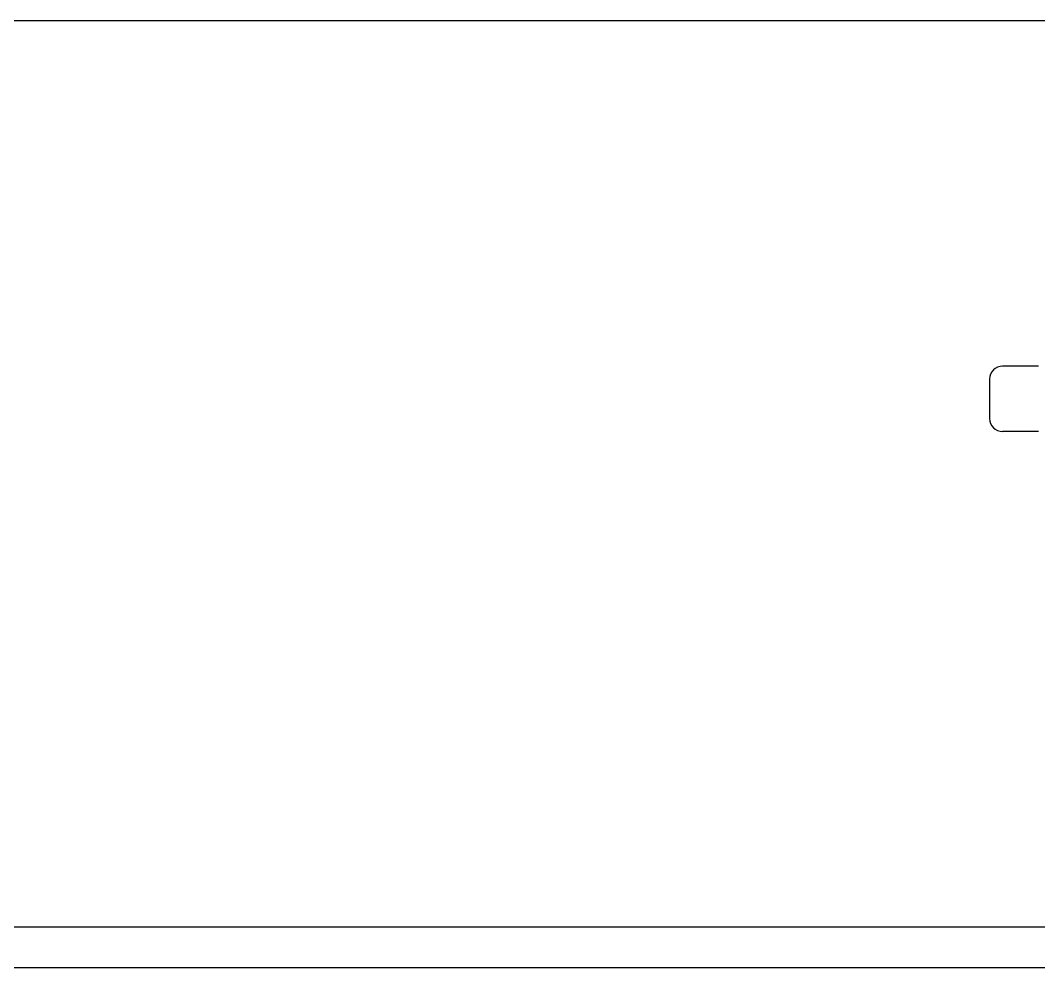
# Model space of a CAD drawing. Extents: x -1899985 to -450366, y 556196 to 2151267.
# Drawn here: x -1714451 to -1713473, y 576697 to 577607 of the extents above; entities that cross this region are included whole.
import ezdxf

# ---------------------------------------------------------------- set-up
doc = ezdxf.new("R2010")
doc.units = 0
doc.header["$LTSCALE"] = 1000
doc.header["$MEASUREMENT"] = 0
for name, color, linetype in [('A-LIN-V', 9, 'Continuous'), ('EWHS5T6M-3', 7, 'Continuous'), ('FHSGH10105-主梁-04', 7, 'Continuous'), ('FHSGH10105-主梁-06', 7, 'Continuous')]:
    doc.layers.add(name, color=color, linetype=linetype)

# ---------------------------------------------------------------- blocks, each defined once
blk = doc.blocks.new('3243243')
at = {"layer": 'EWHS5T6M-3', "color": 4, "linetype": 'Continuous'}
for p, q in [((1567992.8, 576650.35), (1567958.23, 576650.35)), ((1567992.8, 576650.35), (1567958.23, 576650.35)), ((1567945.66, 576637.78), (1567945.66, 576600.06)), ((1567945.66, 576637.78), (1567945.66, 576600.06)), ((1567992.8, 576587.49), (1567958.23, 576587.49)), ((1567992.8, 576587.49), (1567958.23, 576587.49))]:
    blk.add_line(p, q, dxfattribs=at)
for centre, start, end in [((1567958.23, 576637.78), 90, 180), ((1567958.23, 576637.78), 90, 180), ((1567958.23, 576600.06), 180, 270), ((1567958.23, 576600.06), 180, 270)]:
    blk.add_arc(centre, 12.57, start, end, dxfattribs=at)
at = {"layer": 'FHSGH10105-主梁-04', "color": 4, "linetype": 'Continuous'}
blk.add_line((1562470.65, 576982.49), (1570255.4, 576982.49), dxfattribs=at)
at = {"layer": 'FHSGH10105-主梁-06', "color": 4, "linetype": 'Continuous'}
for p, q in [((1562724.44, 576111.78), (1570255.4, 576111.78)), ((1562731.11, 576072.49), (1570255.4, 576072.49))]:
    blk.add_line(p, q, dxfattribs=at)
blk = doc.blocks.new('b234swerwr')
at = {"layer": 'A-LIN-V'}
blk.add_blockref('3243243', (-3140460.8, 0), dxfattribs=at)

msp = doc.modelspace()

# ---------------------------------------------------------------- block references
at = {"layer": 'A-LIN-V'}
msp.add_blockref('b234swerwr', (-141005, 624.96), dxfattribs=at)

doc.saveas('drawing.dxf')
